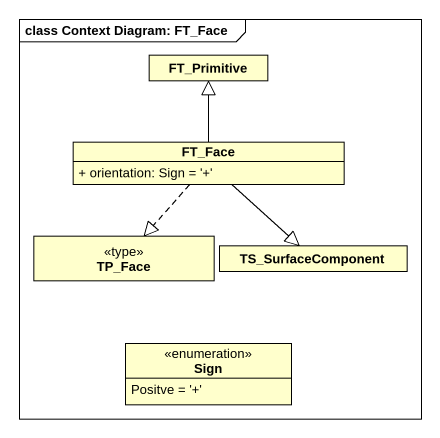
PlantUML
@startuml
mainframe class Context Diagram: FT_Face
hide circle
hide empty members
skinparam classAttributeIconSize 0
class FT_Primitive
class FT_Face {
  + orientation: Sign = '+'
}
class TP_Face <<type>>
class TS_SurfaceComponent
enum Sign {
  Positve = '+'
}
FT_Face -up-|> FT_Primitive
FT_Face ..|> TP_Face
FT_Face --|> TS_SurfaceComponent
@enduml
